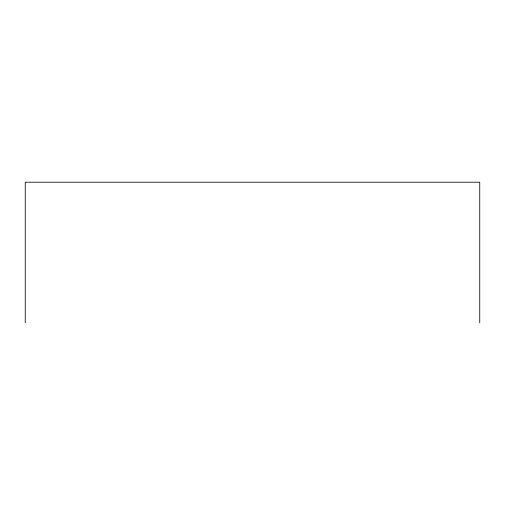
<?xml version="1.0" encoding="UTF-8"?>
<svg xmlns="http://www.w3.org/2000/svg" width="505" height="505" viewBox="0 0 505 505"><rect width="100%" height="100%" fill="white"/><g stroke="black" fill="none" stroke-linecap="round" stroke-linejoin="round"><path stroke-width="0.76" d="M479.75 322.802L479.75 182.198L25.25 182.198L25.25 322.802"/></g></svg>
